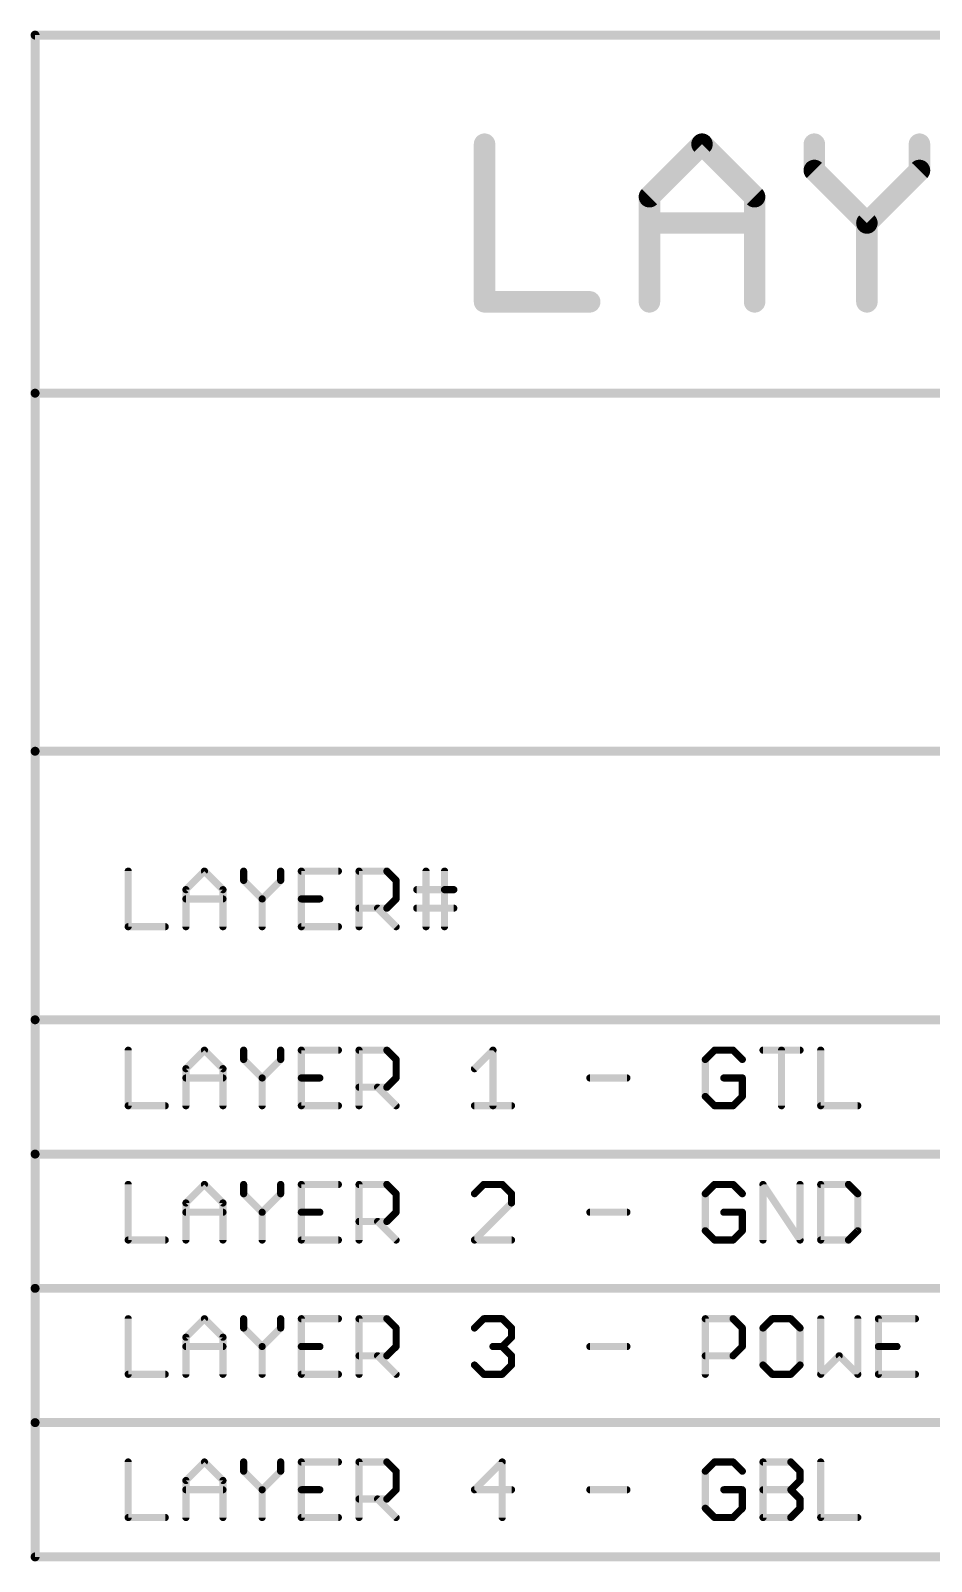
# Model space of a CAD drawing. Extents: x -51 to 158, y -52 to 51.
# Drawn here: x 63.44 to 76.21, y -50.23 to -28.51 of the extents above; entities that cross this region are included whole.
import ezdxf

# ---------------------------------------------------------------- set-up
doc = ezdxf.new("R2010")
doc.units = 0
doc.layers.add('25', color=253, linetype='CONTINUOUS')

msp = doc.modelspace()

# ---------------------------------------------------------------- linework, layer by layer
at = {"layer": '25'}
for points, const_width in [([(63.5, -28.575), (157.48, -28.575)], 0.127), ([(63.5, -33.655), (63.5, -28.575)], 0.127), ([(69.8754, -30.1225), (69.8754, -32.3596)], 0.3048), ([(72.2142, -30.8682), (72.9599, -30.1225)], 0.3048), ([(72.9599, -30.1225), (73.7056, -30.8682)], 0.3048), ([(74.553, -30.1225), (74.553, -30.4953)], 0.3048), ([(76.0444, -30.4953), (76.0444, -30.1225)], 0.3048), ([(74.553, -30.4953), (75.2987, -31.241)], 0.3048), ([(75.2987, -31.241), (76.0444, -30.4953)], 0.3048), ([(72.2142, -32.3596), (72.2142, -30.8682)], 0.3048), ([(73.7056, -30.8682), (73.7056, -32.3596)], 0.3048), ([(72.2142, -31.241), (73.7056, -31.241)], 0.3048), ([(75.2987, -31.241), (75.2987, -32.3596)], 0.3048), ([(69.8754, -32.3596), (71.3668, -32.3596)], 0.3048), ([(63.5, -38.735), (63.5, -33.655)], 0.127), ([(63.5, -33.655), (91.44, -33.655)], 0.127), ([(63.5, -42.545), (63.5, -38.735)], 0.127), ([(63.5, -38.735), (78.105, -38.735)], 0.127), ([(64.8208, -40.4361), (64.8208, -41.2242)], 0.1016), ([(65.6394, -40.6988), (65.9021, -40.4361)], 0.1016), ([(65.9021, -40.4361), (66.1648, -40.6988)], 0.1016), ([(66.458, -40.4361), (66.458, -40.5675)], 0.1016), ([(66.9833, -40.5675), (66.9833, -40.4361)], 0.1016), ([(67.8019, -40.4361), (67.2765, -40.4361)], 0.1016), ([(67.2765, -40.4361), (67.2765, -41.2242)], 0.1016), ([(68.0951, -41.2242), (68.0951, -40.4361)], 0.1016), ([(68.0951, -40.4361), (68.4891, -40.4361)], 0.1016), ([(68.4891, -40.4361), (68.6205, -40.5675)], 0.1016), ([(69.045, -41.2242), (69.045, -40.4361)], 0.1016), ([(69.3077, -40.4361), (69.3077, -41.2242)], 0.1016), ([(66.458, -40.5675), (66.7206, -40.8302)], 0.1016), ([(66.7206, -40.8302), (66.9833, -40.5675)], 0.1016), ([(68.6205, -40.5675), (68.6205, -40.8302)], 0.1016), ([(65.6394, -41.2242), (65.6394, -40.6988)], 0.1016), ([(65.6394, -40.8302), (66.1648, -40.8302)], 0.1016), ([(66.1648, -40.6988), (66.1648, -41.2242)], 0.1016), ([(66.7206, -40.8302), (66.7206, -41.2242)], 0.1016), ([(67.2765, -40.8302), (67.5392, -40.8302)], 0.1016), ([(68.6205, -40.8302), (68.4891, -40.9615)], 0.1016), ([(68.9137, -40.6988), (69.3077, -40.6988)], 0.1016), ([(69.3077, -40.6988), (69.4391, -40.6988)], 0.1016), ([(68.4891, -40.9615), (68.0951, -40.9615)], 0.1016), ([(68.3578, -40.9615), (68.6205, -41.2242)], 0.1016), ([(68.9137, -40.9615), (69.4391, -40.9615)], 0.1016), ([(64.8208, -41.2242), (65.3462, -41.2242)], 0.1016), ([(67.2765, -41.2242), (67.8019, -41.2242)], 0.1016), ([(63.5, -44.45), (63.5, -42.545)], 0.127), ([(63.5, -42.545), (157.48, -42.545)], 0.127), ([(64.8208, -42.9761), (64.8208, -43.7642)], 0.1016), ([(65.6394, -43.2388), (65.9021, -42.9761)], 0.1016), ([(65.9021, -42.9761), (66.1648, -43.2388)], 0.1016), ([(66.458, -42.9761), (66.458, -43.1075)], 0.1016), ([(66.9833, -43.1075), (66.9833, -42.9761)], 0.1016), ([(67.8019, -42.9761), (67.2765, -42.9761)], 0.1016), ([(67.2765, -42.9761), (67.2765, -43.7642)], 0.1016), ([(68.0951, -43.7642), (68.0951, -42.9761)], 0.1016), ([(68.0951, -42.9761), (68.4891, -42.9761)], 0.1016), ([(68.4891, -42.9761), (68.6205, -43.1075)], 0.1016), ([(69.7323, -43.2388), (69.995, -42.9761)], 0.1016), ([(69.995, -42.9761), (69.995, -43.7642)], 0.1016), ([(73.1379, -42.9761), (73.0066, -43.1075)], 0.1016), ([(73.4006, -42.9761), (73.1379, -42.9761)], 0.1016), ([(73.532, -43.1075), (73.4006, -42.9761)], 0.1016), ([(73.8252, -42.9761), (74.3505, -42.9761)], 0.1016), ([(74.0879, -43.7642), (74.0879, -42.9761)], 0.1016), ([(74.6437, -42.9761), (74.6437, -43.7642)], 0.1016), ([(65.6394, -43.7642), (65.6394, -43.2388)], 0.1016), ([(66.1648, -43.2388), (66.1648, -43.7642)], 0.1016), ([(66.458, -43.1075), (66.7206, -43.3702)], 0.1016), ([(66.7206, -43.3702), (66.9833, -43.1075)], 0.1016), ([(68.6205, -43.1075), (68.6205, -43.3702)], 0.1016), ([(73.0066, -43.1075), (73.0066, -43.6329)], 0.1016), ([(65.6394, -43.3702), (66.1648, -43.3702)], 0.1016), ([(66.7206, -43.3702), (66.7206, -43.7642)], 0.1016), ([(67.2765, -43.3702), (67.5392, -43.3702)], 0.1016), ([(68.6205, -43.3702), (68.4891, -43.5015)], 0.1016), ([(71.3694, -43.3702), (71.8948, -43.3702)], 0.1016), ([(73.532, -43.3702), (73.2693, -43.3702)], 0.1016), ([(73.532, -43.6329), (73.532, -43.3702)], 0.1016), ([(68.4891, -43.5015), (68.0951, -43.5015)], 0.1016), ([(68.3578, -43.5015), (68.6205, -43.7642)], 0.1016), ([(73.0066, -43.6329), (73.1379, -43.7642)], 0.1016), ([(73.4006, -43.7642), (73.532, -43.6329)], 0.1016), ([(64.8208, -43.7642), (65.3462, -43.7642)], 0.1016), ([(67.2765, -43.7642), (67.8019, -43.7642)], 0.1016), ([(69.7323, -43.7642), (70.2576, -43.7642)], 0.1016), ([(73.1379, -43.7642), (73.4006, -43.7642)], 0.1016), ([(74.6437, -43.7642), (75.1691, -43.7642)], 0.1016), ([(63.5, -46.355), (63.5, -44.45)], 0.127), ([(63.5, -44.45), (157.48, -44.45)], 0.127), ([(64.8208, -44.8811), (64.8208, -45.6692)], 0.1016), ([(65.6394, -45.1438), (65.9021, -44.8811)], 0.1016), ([(65.9021, -44.8811), (66.1648, -45.1438)], 0.1016), ([(66.458, -44.8811), (66.458, -45.0125)], 0.1016), ([(66.9833, -45.0125), (66.9833, -44.8811)], 0.1016), ([(67.8019, -44.8811), (67.2765, -44.8811)], 0.1016), ([(67.2765, -44.8811), (67.2765, -45.6692)], 0.1016), ([(68.0951, -45.6692), (68.0951, -44.8811)], 0.1016), ([(68.0951, -44.8811), (68.4891, -44.8811)], 0.1016), ([(68.4891, -44.8811), (68.6205, -45.0125)], 0.1016), ([(69.8636, -44.8811), (69.7323, -45.0125)], 0.1016), ([(70.1263, -44.8811), (69.8636, -44.8811)], 0.1016), ([(70.2576, -45.0125), (70.1263, -44.8811)], 0.1016), ([(73.1379, -44.8811), (73.0066, -45.0125)], 0.1016), ([(73.4006, -44.8811), (73.1379, -44.8811)], 0.1016), ([(73.532, -45.0125), (73.4006, -44.8811)], 0.1016), ([(73.8252, -45.6692), (73.8252, -44.8811)], 0.1016), ([(73.8252, -44.8811), (74.3505, -45.6692)], 0.1016), ([(74.3505, -45.6692), (74.3505, -44.8811)], 0.1016), ([(74.6437, -44.8811), (74.6437, -45.6692)], 0.1016), ([(75.0378, -44.8811), (74.6437, -44.8811)], 0.1016), ([(75.1691, -45.0125), (75.0378, -44.8811)], 0.1016), ([(65.6394, -45.6692), (65.6394, -45.1438)], 0.1016), ([(66.1648, -45.1438), (66.1648, -45.6692)], 0.1016), ([(66.458, -45.0125), (66.7206, -45.2752)], 0.1016), ([(66.7206, -45.2752), (66.9833, -45.0125)], 0.1016), ([(68.6205, -45.0125), (68.6205, -45.2752)], 0.1016), ([(69.7323, -45.6692), (70.2576, -45.1438)], 0.1016), ([(70.2576, -45.1438), (70.2576, -45.0125)], 0.1016), ([(73.0066, -45.0125), (73.0066, -45.5379)], 0.1016), ([(75.1691, -45.5379), (75.1691, -45.0125)], 0.1016), ([(65.6394, -45.2752), (66.1648, -45.2752)], 0.1016), ([(66.7206, -45.2752), (66.7206, -45.6692)], 0.1016), ([(67.2765, -45.2752), (67.5392, -45.2752)], 0.1016), ([(68.4891, -45.4065), (68.0951, -45.4065)], 0.1016), ([(68.3578, -45.4065), (68.6205, -45.6692)], 0.1016), ([(68.6205, -45.2752), (68.4891, -45.4065)], 0.1016), ([(71.3694, -45.2752), (71.8948, -45.2752)], 0.1016), ([(73.532, -45.2752), (73.2693, -45.2752)], 0.1016), ([(73.532, -45.5379), (73.532, -45.2752)], 0.1016), ([(73.0066, -45.5379), (73.1379, -45.6692)], 0.1016), ([(73.4006, -45.6692), (73.532, -45.5379)], 0.1016), ([(75.0378, -45.6692), (75.1691, -45.5379)], 0.1016), ([(64.8208, -45.6692), (65.3462, -45.6692)], 0.1016), ([(67.2765, -45.6692), (67.8019, -45.6692)], 0.1016), ([(70.2576, -45.6692), (69.7323, -45.6692)], 0.1016), ([(73.1379, -45.6692), (73.4006, -45.6692)], 0.1016), ([(74.6437, -45.6692), (75.0378, -45.6692)], 0.1016), ([(63.5, -48.26), (63.5, -46.355)], 0.127), ([(63.5, -46.355), (157.48, -46.355)], 0.127), ([(64.8208, -46.7861), (64.8208, -47.5742)], 0.1016), ([(65.6394, -47.0488), (65.9021, -46.7861)], 0.1016), ([(65.9021, -46.7861), (66.1648, -47.0488)], 0.1016), ([(66.458, -46.7861), (66.458, -46.9175)], 0.1016), ([(66.458, -46.9175), (66.7206, -47.1802)], 0.1016), ([(66.7206, -47.1802), (66.9833, -46.9175)], 0.1016), ([(66.9833, -46.9175), (66.9833, -46.7861)], 0.1016), ([(67.8019, -46.7861), (67.2765, -46.7861)], 0.1016), ([(67.2765, -46.7861), (67.2765, -47.5742)], 0.1016), ([(68.0951, -47.5742), (68.0951, -46.7861)], 0.1016), ([(68.0951, -46.7861), (68.4891, -46.7861)], 0.1016), ([(68.4891, -46.7861), (68.6205, -46.9175)], 0.1016), ([(68.6205, -46.9175), (68.6205, -47.1802)], 0.1016), ([(69.7323, -46.9175), (69.8636, -46.7861)], 0.1016), ([(69.8636, -46.7861), (70.1263, -46.7861)], 0.1016), ([(70.1263, -46.7861), (70.2576, -46.9175)], 0.1016), ([(70.2576, -46.9175), (70.2576, -47.0488)], 0.1016), ([(73.0066, -47.5742), (73.0066, -46.7861)], 0.1016), ([(73.0066, -46.7861), (73.4006, -46.7861)], 0.1016), ([(73.4006, -46.7861), (73.532, -46.9175)], 0.1016), ([(73.532, -46.9175), (73.532, -47.1802)], 0.1016), ([(73.9565, -46.7861), (73.8252, -46.9175)], 0.1016), ([(73.8252, -46.9175), (73.8252, -47.4429)], 0.1016), ([(74.2192, -46.7861), (73.9565, -46.7861)], 0.1016), ([(74.3505, -46.9175), (74.2192, -46.7861)], 0.1016), ([(74.3505, -47.4429), (74.3505, -46.9175)], 0.1016), ([(74.6437, -46.7861), (74.6437, -47.5742)], 0.1016), ([(75.1691, -47.5742), (75.1691, -46.7861)], 0.1016), ([(75.9877, -46.7861), (75.4623, -46.7861)], 0.1016), ([(75.4623, -46.7861), (75.4623, -47.5742)], 0.1016), ([(65.6394, -47.5742), (65.6394, -47.0488)], 0.1016), ([(66.1648, -47.0488), (66.1648, -47.5742)], 0.1016), ([(70.2576, -47.0488), (70.1263, -47.1802)], 0.1016), ([(65.6394, -47.1802), (66.1648, -47.1802)], 0.1016), ([(66.7206, -47.1802), (66.7206, -47.5742)], 0.1016), ([(67.2765, -47.1802), (67.5392, -47.1802)], 0.1016), ([(68.4891, -47.3115), (68.0951, -47.3115)], 0.1016), ([(68.3578, -47.3115), (68.6205, -47.5742)], 0.1016), ([(68.6205, -47.1802), (68.4891, -47.3115)], 0.1016), ([(70.1263, -47.1802), (69.995, -47.1802)], 0.1016), ([(70.1263, -47.1802), (70.2576, -47.3115)], 0.1016), ([(70.2576, -47.3115), (70.2576, -47.4429)], 0.1016), ([(71.3694, -47.1802), (71.8948, -47.1802)], 0.1016), ([(73.4006, -47.3115), (73.0066, -47.3115)], 0.1016), ([(73.532, -47.1802), (73.4006, -47.3115)], 0.1016), ([(74.6437, -47.5742), (74.9064, -47.3115)], 0.1016), ([(74.9064, -47.3115), (75.1691, -47.5742)], 0.1016), ([(75.4623, -47.1802), (75.725, -47.1802)], 0.1016), ([(64.8208, -47.5742), (65.3462, -47.5742)], 0.1016), ([(67.2765, -47.5742), (67.8019, -47.5742)], 0.1016), ([(69.8636, -47.5742), (69.7323, -47.4429)], 0.1016), ([(70.1263, -47.5742), (69.8636, -47.5742)], 0.1016), ([(70.2576, -47.4429), (70.1263, -47.5742)], 0.1016), ([(73.8252, -47.4429), (73.9565, -47.5742)], 0.1016), ([(73.9565, -47.5742), (74.2192, -47.5742)], 0.1016), ([(74.2192, -47.5742), (74.3505, -47.4429)], 0.1016), ([(75.4623, -47.5742), (75.9877, -47.5742)], 0.1016), ([(63.5, -50.165), (63.5, -48.26)], 0.127), ([(63.5, -48.26), (157.48, -48.26)], 0.127), ([(64.8208, -48.8181), (64.8208, -49.6062)], 0.1016), ([(65.6394, -49.0808), (65.9021, -48.8181)], 0.1016), ([(65.9021, -48.8181), (66.1648, -49.0808)], 0.1016), ([(66.458, -48.8181), (66.458, -48.9495)], 0.1016), ([(66.9833, -48.9495), (66.9833, -48.8181)], 0.1016), ([(67.8019, -48.8181), (67.2765, -48.8181)], 0.1016), ([(67.2765, -48.8181), (67.2765, -49.6062)], 0.1016), ([(68.0951, -49.6062), (68.0951, -48.8181)], 0.1016), ([(68.0951, -48.8181), (68.4891, -48.8181)], 0.1016), ([(68.4891, -48.8181), (68.6205, -48.9495)], 0.1016), ([(70.1263, -48.8181), (69.7323, -49.2122)], 0.1016), ([(70.1263, -49.6062), (70.1263, -48.8181)], 0.1016), ([(73.1379, -48.8181), (73.0066, -48.9495)], 0.1016), ([(73.4006, -48.8181), (73.1379, -48.8181)], 0.1016), ([(73.532, -48.9495), (73.4006, -48.8181)], 0.1016), ([(73.8252, -49.6062), (73.8252, -48.8181)], 0.1016), ([(73.8252, -48.8181), (74.2192, -48.8181)], 0.1016), ([(74.2192, -48.8181), (74.3505, -48.9495)], 0.1016), ([(74.6437, -48.8181), (74.6437, -49.6062)], 0.1016), ([(65.6394, -49.6062), (65.6394, -49.0808)], 0.1016), ([(66.1648, -49.0808), (66.1648, -49.6062)], 0.1016), ([(66.458, -48.9495), (66.7206, -49.2122)], 0.1016), ([(66.7206, -49.2122), (66.9833, -48.9495)], 0.1016), ([(68.6205, -48.9495), (68.6205, -49.2122)], 0.1016), ([(73.0066, -48.9495), (73.0066, -49.4749)], 0.1016), ([(74.3505, -49.0808), (74.2192, -49.2122)], 0.1016), ([(74.3505, -48.9495), (74.3505, -49.0808)], 0.1016), ([(65.6394, -49.2122), (66.1648, -49.2122)], 0.1016), ([(66.7206, -49.2122), (66.7206, -49.6062)], 0.1016), ([(67.2765, -49.2122), (67.5392, -49.2122)], 0.1016), ([(68.4891, -49.3435), (68.0951, -49.3435)], 0.1016), ([(68.3578, -49.3435), (68.6205, -49.6062)], 0.1016), ([(68.6205, -49.2122), (68.4891, -49.3435)], 0.1016), ([(69.7323, -49.2122), (70.2576, -49.2122)], 0.1016), ([(71.3694, -49.2122), (71.8948, -49.2122)], 0.1016), ([(73.532, -49.2122), (73.2693, -49.2122)], 0.1016), ([(73.532, -49.4749), (73.532, -49.2122)], 0.1016), ([(73.8252, -49.2122), (74.2192, -49.2122)], 0.1016), ([(74.2192, -49.2122), (74.3505, -49.3435)], 0.1016), ([(74.3505, -49.3435), (74.3505, -49.4749)], 0.1016), ([(73.0066, -49.4749), (73.1379, -49.6062)], 0.1016), ([(73.4006, -49.6062), (73.532, -49.4749)], 0.1016), ([(74.3505, -49.4749), (74.2192, -49.6062)], 0.1016), ([(64.8208, -49.6062), (65.3462, -49.6062)], 0.1016), ([(67.2765, -49.6062), (67.8019, -49.6062)], 0.1016), ([(73.1379, -49.6062), (73.4006, -49.6062)], 0.1016), ([(74.2192, -49.6062), (73.8252, -49.6062)], 0.1016), ([(74.6437, -49.6062), (75.1691, -49.6062)], 0.1016), ([(78.105, -50.165), (63.5, -50.165)], 0.127)]:
    msp.add_lwpolyline(points, dxfattribs=dict(at, const_width=const_width))
for points, const_width in [([(63.5, -28.5433, 1), (63.5, -28.6068)], 0.0635), ([(63.5318, -28.575, 1), (63.4682, -28.575)], 0.0635), ([(69.9516, -30.1225, 1), (69.7992, -30.1225)], 0.1524), ([(73.0138, -30.0686, 1), (72.906, -30.1764)], 0.1524), ([(73.0138, -30.1764, 1), (72.906, -30.0686)], 0.1524), ([(74.6292, -30.1225, 1), (74.4768, -30.1225)], 0.1524), ([(76.1206, -30.1225, 1), (75.9682, -30.1225)], 0.1524), ([(74.6069, -30.4415, 1), (74.4991, -30.5492)], 0.1524), ([(76.0983, -30.5492, 1), (75.9905, -30.4415)], 0.1524), ([(74.4768, -30.4953, 1), (74.6292, -30.4953)], 0.1524), ([(75.9682, -30.4953, 1), (76.1206, -30.4953)], 0.1524), ([(72.2904, -30.8682, 1), (72.138, -30.8682)], 0.1524), ([(72.1603, -30.8143, 1), (72.2681, -30.9221)], 0.1524), ([(73.7818, -30.8682, 1), (73.6294, -30.8682)], 0.1524), ([(73.6517, -30.9221, 1), (73.7595, -30.8143)], 0.1524), ([(72.2142, -31.1648, 1), (72.2142, -31.3172)], 0.1524), ([(73.7056, -31.3172, 1), (73.7056, -31.1648)], 0.1524), ([(75.3749, -31.241, 1), (75.2225, -31.241)], 0.1524), ([(75.2448, -31.1872, 1), (75.3526, -31.2949)], 0.1524), ([(75.2448, -31.2949, 1), (75.3526, -31.1872)], 0.1524), ([(69.8754, -32.2834, 1), (69.8754, -32.4358)], 0.1524), ([(69.7992, -32.3596, 1), (69.9516, -32.3596)], 0.1524), ([(71.3668, -32.4358, 1), (71.3668, -32.2834)], 0.1524), ([(72.138, -32.3596, 1), (72.2904, -32.3596)], 0.1524), ([(73.6294, -32.3596, 1), (73.7818, -32.3596)], 0.1524), ([(75.2225, -32.3596, 1), (75.3749, -32.3596)], 0.1524), ([(63.5, -33.6232, 1), (63.5, -33.6868)], 0.0635), ([(63.5318, -33.655, 1), (63.4682, -33.655)], 0.0635), ([(63.4682, -33.655, 1), (63.5318, -33.655)], 0.0635), ([(63.5, -38.7032, 1), (63.5, -38.7668)], 0.0635), ([(63.5318, -38.735, 1), (63.4682, -38.735)], 0.0635), ([(63.4682, -38.735, 1), (63.5318, -38.735)], 0.0635), ([(64.8462, -40.4361, 1), (64.7954, -40.4361)], 0.0508), ([(65.92, -40.4182, 1), (65.8841, -40.4541)], 0.0508), ([(65.92, -40.4541, 1), (65.8841, -40.4182)], 0.0508), ([(66.4834, -40.4361, 1), (66.4326, -40.4361)], 0.0508), ([(67.0087, -40.4361, 1), (66.9579, -40.4361)], 0.0508), ([(67.2765, -40.4107, 1), (67.2765, -40.4615)], 0.0508), ([(67.3019, -40.4361, 1), (67.2511, -40.4361)], 0.0508), ([(67.8019, -40.4615, 1), (67.8019, -40.4107)], 0.0508), ([(68.1205, -40.4361, 1), (68.0697, -40.4361)], 0.0508), ([(68.0951, -40.4107, 1), (68.0951, -40.4615)], 0.0508), ([(68.5071, -40.4182, 1), (68.4712, -40.4541)], 0.0508), ([(68.4891, -40.4615, 1), (68.4891, -40.4107)], 0.0508), ([(69.0704, -40.4361, 1), (69.0196, -40.4361)], 0.0508), ([(69.3331, -40.4361, 1), (69.2823, -40.4361)], 0.0508), ([(66.4759, -40.5495, 1), (66.44, -40.5854)], 0.0508), ([(66.4326, -40.5675, 1), (66.4834, -40.5675)], 0.0508), ([(66.9579, -40.5675, 1), (67.0087, -40.5675)], 0.0508), ([(67.0013, -40.5854, 1), (66.9654, -40.5495)], 0.0508), ([(68.6459, -40.5675, 1), (68.5951, -40.5675)], 0.0508), ([(68.6025, -40.5854, 1), (68.6385, -40.5495)], 0.0508), ([(65.6648, -40.6988, 1), (65.614, -40.6988)], 0.0508), ([(65.6214, -40.6809, 1), (65.6573, -40.7168)], 0.0508), ([(65.6394, -40.8048, 1), (65.6394, -40.8556)], 0.0508), ([(66.1902, -40.6988, 1), (66.1394, -40.6988)], 0.0508), ([(66.1468, -40.7168, 1), (66.1827, -40.6809)], 0.0508), ([(66.1648, -40.8556, 1), (66.1648, -40.8048)], 0.0508), ([(66.746, -40.8302, 1), (66.6952, -40.8302)], 0.0508), ([(66.7027, -40.8122, 1), (66.7386, -40.8481)], 0.0508), ([(66.7027, -40.8481, 1), (66.7386, -40.8122)], 0.0508), ([(67.2765, -40.8048, 1), (67.2765, -40.8556)], 0.0508), ([(67.5392, -40.8556, 1), (67.5392, -40.8048)], 0.0508), ([(68.5951, -40.8302, 1), (68.6459, -40.8302)], 0.0508), ([(68.6385, -40.8481, 1), (68.6025, -40.8122)], 0.0508), ([(68.9137, -40.6734, 1), (68.9137, -40.7242)], 0.0508), ([(69.3077, -40.6734, 1), (69.3077, -40.7242)], 0.0508), ([(69.3077, -40.7242, 1), (69.3077, -40.6734)], 0.0508), ([(69.4391, -40.7242, 1), (69.4391, -40.6734)], 0.0508), ([(68.0951, -40.9361, 1), (68.0951, -40.9869)], 0.0508), ([(68.3758, -40.9435, 1), (68.3398, -40.9795)], 0.0508), ([(68.4712, -40.9435, 1), (68.5071, -40.9795)], 0.0508), ([(68.4891, -40.9869, 1), (68.4891, -40.9361)], 0.0508), ([(68.9137, -40.9361, 1), (68.9137, -40.9869)], 0.0508), ([(69.4391, -40.9869, 1), (69.4391, -40.9361)], 0.0508), ([(64.8208, -41.1988, 1), (64.8208, -41.2496)], 0.0508), ([(64.7954, -41.2242, 1), (64.8462, -41.2242)], 0.0508), ([(65.3462, -41.2496, 1), (65.3462, -41.1988)], 0.0508), ([(65.614, -41.2242, 1), (65.6648, -41.2242)], 0.0508), ([(66.1394, -41.2242, 1), (66.1902, -41.2242)], 0.0508), ([(66.6952, -41.2242, 1), (66.746, -41.2242)], 0.0508), ([(67.2765, -41.1988, 1), (67.2765, -41.2496)], 0.0508), ([(67.2511, -41.2242, 1), (67.3019, -41.2242)], 0.0508), ([(67.8019, -41.2496, 1), (67.8019, -41.1988)], 0.0508), ([(68.0697, -41.2242, 1), (68.1205, -41.2242)], 0.0508), ([(68.6025, -41.2422, 1), (68.6385, -41.2062)], 0.0508), ([(69.0196, -41.2242, 1), (69.0704, -41.2242)], 0.0508), ([(69.2823, -41.2242, 1), (69.3331, -41.2242)], 0.0508), ([(63.5, -42.5132, 1), (63.5, -42.5768)], 0.0635), ([(63.5318, -42.545, 1), (63.4682, -42.545)], 0.0635), ([(63.4682, -42.545, 1), (63.5318, -42.545)], 0.0635), ([(64.8462, -42.9761, 1), (64.7954, -42.9761)], 0.0508), ([(65.92, -42.9582, 1), (65.8841, -42.9941)], 0.0508), ([(65.92, -42.9941, 1), (65.8841, -42.9582)], 0.0508), ([(66.4834, -42.9761, 1), (66.4326, -42.9761)], 0.0508), ([(67.0087, -42.9761, 1), (66.9579, -42.9761)], 0.0508), ([(67.2765, -42.9507, 1), (67.2765, -43.0015)], 0.0508), ([(67.3019, -42.9761, 1), (67.2511, -42.9761)], 0.0508), ([(67.8019, -43.0015, 1), (67.8019, -42.9507)], 0.0508), ([(68.1205, -42.9761, 1), (68.0697, -42.9761)], 0.0508), ([(68.0951, -42.9507, 1), (68.0951, -43.0015)], 0.0508), ([(68.5071, -42.9582, 1), (68.4712, -42.9941)], 0.0508), ([(68.4891, -43.0015, 1), (68.4891, -42.9507)], 0.0508), ([(70.0204, -42.9761, 1), (69.9696, -42.9761)], 0.0508), ([(70.0129, -42.9941, 1), (69.977, -42.9582)], 0.0508), ([(73.1379, -42.9507, 1), (73.1379, -43.0015)], 0.0508), ([(73.1559, -42.9941, 1), (73.12, -42.9582)], 0.0508), ([(73.4186, -42.9582, 1), (73.3827, -42.9941)], 0.0508), ([(73.4006, -43.0015, 1), (73.4006, -42.9507)], 0.0508), ([(73.8252, -42.9507, 1), (73.8252, -43.0015)], 0.0508), ([(74.1133, -42.9761, 1), (74.0624, -42.9761)], 0.0508), ([(74.3505, -43.0015, 1), (74.3505, -42.9507)], 0.0508), ([(74.6691, -42.9761, 1), (74.6183, -42.9761)], 0.0508), ([(65.6648, -43.2388, 1), (65.614, -43.2388)], 0.0508), ([(65.6214, -43.2209, 1), (65.6573, -43.2568)], 0.0508), ([(66.1902, -43.2388, 1), (66.1394, -43.2388)], 0.0508), ([(66.1468, -43.2568, 1), (66.1827, -43.2209)], 0.0508), ([(66.4759, -43.0895, 1), (66.44, -43.1254)], 0.0508), ([(66.4326, -43.1075, 1), (66.4834, -43.1075)], 0.0508), ([(66.9579, -43.1075, 1), (67.0087, -43.1075)], 0.0508), ([(67.0013, -43.1254, 1), (66.9654, -43.0895)], 0.0508), ([(68.6459, -43.1075, 1), (68.5951, -43.1075)], 0.0508), ([(68.6025, -43.1254, 1), (68.6385, -43.0895)], 0.0508), ([(69.7143, -43.2209, 1), (69.7502, -43.2568)], 0.0508), ([(73.032, -43.1075, 1), (72.9812, -43.1075)], 0.0508), ([(72.9886, -43.0895, 1), (73.0245, -43.1254)], 0.0508), ([(73.514, -43.1254, 1), (73.5499, -43.0895)], 0.0508), ([(65.6394, -43.3448, 1), (65.6394, -43.3956)], 0.0508), ([(66.1648, -43.3956, 1), (66.1648, -43.3448)], 0.0508), ([(66.746, -43.3702, 1), (66.6952, -43.3702)], 0.0508), ([(66.7027, -43.3522, 1), (66.7386, -43.3881)], 0.0508), ([(66.7027, -43.3881, 1), (66.7386, -43.3522)], 0.0508), ([(67.2765, -43.3448, 1), (67.2765, -43.3956)], 0.0508), ([(67.5392, -43.3956, 1), (67.5392, -43.3448)], 0.0508), ([(68.5951, -43.3702, 1), (68.6459, -43.3702)], 0.0508), ([(68.6385, -43.3881, 1), (68.6025, -43.3522)], 0.0508), ([(71.3694, -43.3448, 1), (71.3694, -43.3956)], 0.0508), ([(71.8948, -43.3956, 1), (71.8948, -43.3448)], 0.0508), ([(73.2693, -43.3448, 1), (73.2693, -43.3956)], 0.0508), ([(73.5574, -43.3702, 1), (73.5066, -43.3702)], 0.0508), ([(73.532, -43.3956, 1), (73.532, -43.3448)], 0.0508), ([(68.0951, -43.4761, 1), (68.0951, -43.5269)], 0.0508), ([(68.3758, -43.4835, 1), (68.3398, -43.5195)], 0.0508), ([(68.4712, -43.4835, 1), (68.5071, -43.5195)], 0.0508), ([(68.4891, -43.5269, 1), (68.4891, -43.4761)], 0.0508), ([(73.0245, -43.6149, 1), (72.9886, -43.6508)], 0.0508), ([(72.9812, -43.6329, 1), (73.032, -43.6329)], 0.0508), ([(73.5066, -43.6329, 1), (73.5574, -43.6329)], 0.0508), ([(73.5499, -43.6508, 1), (73.514, -43.6149)], 0.0508), ([(64.8208, -43.7388, 1), (64.8208, -43.7896)], 0.0508), ([(64.7954, -43.7642, 1), (64.8462, -43.7642)], 0.0508), ([(65.3462, -43.7896, 1), (65.3462, -43.7388)], 0.0508), ([(65.614, -43.7642, 1), (65.6648, -43.7642)], 0.0508), ([(66.1394, -43.7642, 1), (66.1902, -43.7642)], 0.0508), ([(66.6952, -43.7642, 1), (66.746, -43.7642)], 0.0508), ([(67.2765, -43.7388, 1), (67.2765, -43.7896)], 0.0508), ([(67.2511, -43.7642, 1), (67.3019, -43.7642)], 0.0508), ([(67.8019, -43.7896, 1), (67.8019, -43.7388)], 0.0508), ([(68.0697, -43.7642, 1), (68.1205, -43.7642)], 0.0508), ([(68.6025, -43.7822, 1), (68.6385, -43.7462)], 0.0508), ([(69.7323, -43.7388, 1), (69.7323, -43.7896)], 0.0508), ([(69.9696, -43.7642, 1), (70.0204, -43.7642)], 0.0508), ([(70.2576, -43.7896, 1), (70.2576, -43.7388)], 0.0508), ([(73.1379, -43.7388, 1), (73.1379, -43.7896)], 0.0508), ([(73.12, -43.7822, 1), (73.1559, -43.7462)], 0.0508), ([(73.3827, -43.7462, 1), (73.4186, -43.7822)], 0.0508), ([(73.4006, -43.7896, 1), (73.4006, -43.7388)], 0.0508), ([(74.0624, -43.7642, 1), (74.1133, -43.7642)], 0.0508), ([(74.6437, -43.7388, 1), (74.6437, -43.7896)], 0.0508), ([(74.6183, -43.7642, 1), (74.6691, -43.7642)], 0.0508), ([(75.1691, -43.7896, 1), (75.1691, -43.7388)], 0.0508), ([(63.5318, -44.45, 1), (63.4682, -44.45)], 0.0635), ([(63.5, -44.4183, 1), (63.5, -44.4818)], 0.0635), ([(63.4682, -44.45, 1), (63.5318, -44.45)], 0.0635), ([(64.8462, -44.8811, 1), (64.7954, -44.8811)], 0.0508), ([(65.92, -44.8632, 1), (65.8841, -44.8991)], 0.0508), ([(65.92, -44.8991, 1), (65.8841, -44.8632)], 0.0508), ([(66.4834, -44.8811, 1), (66.4326, -44.8811)], 0.0508), ([(67.0087, -44.8811, 1), (66.9579, -44.8811)], 0.0508), ([(67.2765, -44.8557, 1), (67.2765, -44.9065)], 0.0508), ([(67.3019, -44.8811, 1), (67.2511, -44.8811)], 0.0508), ([(67.8019, -44.9065, 1), (67.8019, -44.8557)], 0.0508), ([(68.1205, -44.8811, 1), (68.0697, -44.8811)], 0.0508), ([(68.0951, -44.8557, 1), (68.0951, -44.9065)], 0.0508), ([(68.5071, -44.8632, 1), (68.4712, -44.8991)], 0.0508), ([(68.4891, -44.9065, 1), (68.4891, -44.8557)], 0.0508), ([(69.8636, -44.8557, 1), (69.8636, -44.9065)], 0.0508), ([(69.8816, -44.8991, 1), (69.8457, -44.8632)], 0.0508), ([(70.1443, -44.8632, 1), (70.1083, -44.8991)], 0.0508), ([(70.1263, -44.9065, 1), (70.1263, -44.8557)], 0.0508), ([(73.1379, -44.8557, 1), (73.1379, -44.9065)], 0.0508), ([(73.1559, -44.8991, 1), (73.12, -44.8632)], 0.0508), ([(73.4186, -44.8632, 1), (73.3827, -44.8991)], 0.0508), ([(73.4006, -44.9065, 1), (73.4006, -44.8557)], 0.0508), ([(73.8463, -44.867, 1), (73.804, -44.8952)], 0.0508), ([(73.8506, -44.8811, 1), (73.7998, -44.8811)], 0.0508), ([(74.3759, -44.8811, 1), (74.3251, -44.8811)], 0.0508), ([(74.6691, -44.8811, 1), (74.6183, -44.8811)], 0.0508), ([(74.6437, -44.8557, 1), (74.6437, -44.9065)], 0.0508), ([(75.0557, -44.8632, 1), (75.0198, -44.8991)], 0.0508), ([(75.0378, -44.9065, 1), (75.0378, -44.8557)], 0.0508), ([(65.6648, -45.1438, 1), (65.614, -45.1438)], 0.0508), ([(65.6214, -45.1259, 1), (65.6573, -45.1618)], 0.0508), ([(66.1902, -45.1438, 1), (66.1394, -45.1438)], 0.0508), ([(66.1468, -45.1618, 1), (66.1827, -45.1259)], 0.0508), ([(66.4759, -44.9945, 1), (66.44, -45.0304)], 0.0508), ([(66.4326, -45.0125, 1), (66.4834, -45.0125)], 0.0508), ([(66.9579, -45.0125, 1), (67.0087, -45.0125)], 0.0508), ([(67.0013, -45.0304, 1), (66.9654, -44.9945)], 0.0508), ([(68.6459, -45.0125, 1), (68.5951, -45.0125)], 0.0508), ([(68.6025, -45.0304, 1), (68.6385, -44.9945)], 0.0508), ([(69.7143, -44.9945, 1), (69.7502, -45.0304)], 0.0508), ([(70.2831, -45.0125, 1), (70.2322, -45.0125)], 0.0508), ([(70.2322, -45.1438, 1), (70.2831, -45.1438)], 0.0508), ([(70.2397, -45.0304, 1), (70.2756, -44.9945)], 0.0508), ([(70.2756, -45.1618, 1), (70.2397, -45.1259)], 0.0508), ([(73.032, -45.0125, 1), (72.9812, -45.0125)], 0.0508), ([(72.9886, -44.9945, 1), (73.0245, -45.0304)], 0.0508), ([(73.514, -45.0304, 1), (73.5499, -44.9945)], 0.0508), ([(75.1945, -45.0125, 1), (75.1437, -45.0125)], 0.0508), ([(75.1512, -45.0304, 1), (75.1871, -44.9945)], 0.0508), ([(65.6394, -45.2498, 1), (65.6394, -45.3006)], 0.0508), ([(66.1648, -45.3006, 1), (66.1648, -45.2498)], 0.0508), ([(66.746, -45.2752, 1), (66.6952, -45.2752)], 0.0508), ([(66.7027, -45.2572, 1), (66.7386, -45.2931)], 0.0508), ([(66.7027, -45.2931, 1), (66.7386, -45.2572)], 0.0508), ([(67.2765, -45.2498, 1), (67.2765, -45.3006)], 0.0508), ([(67.5392, -45.3006, 1), (67.5392, -45.2498)], 0.0508), ([(68.0951, -45.3811, 1), (68.0951, -45.4319)], 0.0508), ([(68.3758, -45.3885, 1), (68.3398, -45.4245)], 0.0508), ([(68.4712, -45.3885, 1), (68.5071, -45.4245)], 0.0508), ([(68.4891, -45.4319, 1), (68.4891, -45.3811)], 0.0508), ([(68.5951, -45.2752, 1), (68.6459, -45.2752)], 0.0508), ([(68.6385, -45.2931, 1), (68.6025, -45.2572)], 0.0508), ([(71.3694, -45.2498, 1), (71.3694, -45.3006)], 0.0508), ([(71.8948, -45.3006, 1), (71.8948, -45.2498)], 0.0508), ([(73.2693, -45.2498, 1), (73.2693, -45.3006)], 0.0508), ([(73.5574, -45.2752, 1), (73.5066, -45.2752)], 0.0508), ([(73.532, -45.3006, 1), (73.532, -45.2498)], 0.0508), ([(73.0245, -45.5199, 1), (72.9886, -45.5558)], 0.0508), ([(72.9812, -45.5379, 1), (73.032, -45.5379)], 0.0508), ([(73.5066, -45.5379, 1), (73.5574, -45.5379)], 0.0508), ([(73.5499, -45.5558, 1), (73.514, -45.5199)], 0.0508), ([(75.1437, -45.5379, 1), (75.1945, -45.5379)], 0.0508), ([(75.1871, -45.5558, 1), (75.1512, -45.5199)], 0.0508), ([(64.8208, -45.6438, 1), (64.8208, -45.6946)], 0.0508), ([(64.7954, -45.6692, 1), (64.8462, -45.6692)], 0.0508), ([(65.3462, -45.6946, 1), (65.3462, -45.6438)], 0.0508), ([(65.614, -45.6692, 1), (65.6648, -45.6692)], 0.0508), ([(66.1394, -45.6692, 1), (66.1902, -45.6692)], 0.0508), ([(66.6952, -45.6692, 1), (66.746, -45.6692)], 0.0508), ([(67.2765, -45.6438, 1), (67.2765, -45.6946)], 0.0508), ([(67.2511, -45.6692, 1), (67.3019, -45.6692)], 0.0508), ([(67.8019, -45.6946, 1), (67.8019, -45.6438)], 0.0508), ([(68.0697, -45.6692, 1), (68.1205, -45.6692)], 0.0508), ([(68.6025, -45.6872, 1), (68.6385, -45.6512)], 0.0508), ([(69.7143, -45.6512, 1), (69.7502, -45.6872)], 0.0508), ([(69.7323, -45.6438, 1), (69.7323, -45.6946)], 0.0508), ([(70.2576, -45.6946, 1), (70.2576, -45.6438)], 0.0508), ([(73.1379, -45.6438, 1), (73.1379, -45.6946)], 0.0508), ([(73.12, -45.6872, 1), (73.1559, -45.6512)], 0.0508), ([(73.3827, -45.6512, 1), (73.4186, -45.6872)], 0.0508), ([(73.4006, -45.6946, 1), (73.4006, -45.6438)], 0.0508), ([(73.7998, -45.6692, 1), (73.8506, -45.6692)], 0.0508), ([(74.3251, -45.6692, 1), (74.3759, -45.6692)], 0.0508), ([(74.3294, -45.6833, 1), (74.3717, -45.6551)], 0.0508), ([(74.6437, -45.6438, 1), (74.6437, -45.6946)], 0.0508), ([(74.6183, -45.6692, 1), (74.6691, -45.6692)], 0.0508), ([(75.0198, -45.6512, 1), (75.0557, -45.6872)], 0.0508), ([(75.0378, -45.6946, 1), (75.0378, -45.6438)], 0.0508), ([(63.5318, -46.355, 1), (63.4682, -46.355)], 0.0635), ([(63.5, -46.3233, 1), (63.5, -46.3868)], 0.0635), ([(63.4682, -46.355, 1), (63.5318, -46.355)], 0.0635), ([(64.8462, -46.7861, 1), (64.7954, -46.7861)], 0.0508), ([(65.92, -46.7682, 1), (65.8841, -46.8041)], 0.0508), ([(65.92, -46.8041, 1), (65.8841, -46.7682)], 0.0508), ([(66.4834, -46.7861, 1), (66.4326, -46.7861)], 0.0508), ([(66.4759, -46.8995, 1), (66.44, -46.9354)], 0.0508), ([(66.4326, -46.9175, 1), (66.4834, -46.9175)], 0.0508), ([(67.0087, -46.7861, 1), (66.9579, -46.7861)], 0.0508), ([(66.9579, -46.9175, 1), (67.0087, -46.9175)], 0.0508), ([(67.0013, -46.9354, 1), (66.9654, -46.8995)], 0.0508), ([(67.2765, -46.7607, 1), (67.2765, -46.8115)], 0.0508), ([(67.3019, -46.7861, 1), (67.2511, -46.7861)], 0.0508), ([(67.8019, -46.8115, 1), (67.8019, -46.7607)], 0.0508), ([(68.1205, -46.7861, 1), (68.0697, -46.7861)], 0.0508), ([(68.0951, -46.7607, 1), (68.0951, -46.8115)], 0.0508), ([(68.5071, -46.7682, 1), (68.4712, -46.8041)], 0.0508), ([(68.4891, -46.8115, 1), (68.4891, -46.7607)], 0.0508), ([(68.6459, -46.9175, 1), (68.5951, -46.9175)], 0.0508), ([(68.6025, -46.9354, 1), (68.6385, -46.8995)], 0.0508), ([(69.7143, -46.8995, 1), (69.7502, -46.9354)], 0.0508), ([(69.8636, -46.7607, 1), (69.8636, -46.8115)], 0.0508), ([(69.8816, -46.8041, 1), (69.8457, -46.7682)], 0.0508), ([(70.1443, -46.7682, 1), (70.1083, -46.8041)], 0.0508), ([(70.1263, -46.8115, 1), (70.1263, -46.7607)], 0.0508), ([(70.2831, -46.9175, 1), (70.2322, -46.9175)], 0.0508), ([(70.2397, -46.9354, 1), (70.2756, -46.8995)], 0.0508), ([(73.032, -46.7861, 1), (72.9812, -46.7861)], 0.0508), ([(73.0066, -46.7607, 1), (73.0066, -46.8115)], 0.0508), ([(73.4186, -46.7682, 1), (73.3827, -46.8041)], 0.0508), ([(73.4006, -46.8115, 1), (73.4006, -46.7607)], 0.0508), ([(73.5574, -46.9175, 1), (73.5066, -46.9175)], 0.0508), ([(73.514, -46.9354, 1), (73.5499, -46.8995)], 0.0508), ([(73.8506, -46.9175, 1), (73.7998, -46.9175)], 0.0508), ([(73.8072, -46.8995, 1), (73.8431, -46.9354)], 0.0508), ([(73.9565, -46.7607, 1), (73.9565, -46.8115)], 0.0508), ([(73.9745, -46.8041, 1), (73.9385, -46.7682)], 0.0508), ([(74.2372, -46.7682, 1), (74.2012, -46.8041)], 0.0508), ([(74.2192, -46.8115, 1), (74.2192, -46.7607)], 0.0508), ([(74.3759, -46.9175, 1), (74.3251, -46.9175)], 0.0508), ([(74.3326, -46.9354, 1), (74.3685, -46.8995)], 0.0508), ([(74.6691, -46.7861, 1), (74.6183, -46.7861)], 0.0508), ([(75.1945, -46.7861, 1), (75.1437, -46.7861)], 0.0508), ([(75.4623, -46.7607, 1), (75.4623, -46.8115)], 0.0508), ([(75.4877, -46.7861, 1), (75.4369, -46.7861)], 0.0508), ([(75.9877, -46.8115, 1), (75.9877, -46.7607)], 0.0508), ([(65.6648, -47.0488, 1), (65.614, -47.0488)], 0.0508), ([(65.6214, -47.0309, 1), (65.6573, -47.0668)], 0.0508), ([(66.1902, -47.0488, 1), (66.1394, -47.0488)], 0.0508), ([(66.1468, -47.0668, 1), (66.1827, -47.0309)], 0.0508), ([(70.2322, -47.0488, 1), (70.2831, -47.0488)], 0.0508), ([(70.2756, -47.0668, 1), (70.2397, -47.0309)], 0.0508), ([(65.6394, -47.1548, 1), (65.6394, -47.2056)], 0.0508), ([(66.1648, -47.2056, 1), (66.1648, -47.1548)], 0.0508), ([(66.746, -47.1802, 1), (66.6952, -47.1802)], 0.0508), ([(66.7027, -47.1622, 1), (66.7386, -47.1981)], 0.0508), ([(66.7027, -47.1981, 1), (66.7386, -47.1622)], 0.0508), ([(67.2765, -47.1548, 1), (67.2765, -47.2056)], 0.0508), ([(67.5392, -47.2056, 1), (67.5392, -47.1548)], 0.0508), ([(68.0951, -47.2861, 1), (68.0951, -47.3369)], 0.0508), ([(68.3758, -47.2935, 1), (68.3398, -47.3295)], 0.0508), ([(68.4712, -47.2935, 1), (68.5071, -47.3295)], 0.0508), ([(68.4891, -47.3369, 1), (68.4891, -47.2861)], 0.0508), ([(68.5951, -47.1802, 1), (68.6459, -47.1802)], 0.0508), ([(68.6385, -47.1981, 1), (68.6025, -47.1622)], 0.0508), ([(69.995, -47.1548, 1), (69.995, -47.2056)], 0.0508), ([(70.1443, -47.1622, 1), (70.1083, -47.1981)], 0.0508), ([(70.1083, -47.1622, 1), (70.1443, -47.1981)], 0.0508), ([(70.1263, -47.2056, 1), (70.1263, -47.1548)], 0.0508), ([(70.2831, -47.3115, 1), (70.2322, -47.3115)], 0.0508), ([(70.2397, -47.3295, 1), (70.2756, -47.2935)], 0.0508), ([(71.3694, -47.1548, 1), (71.3694, -47.2056)], 0.0508), ([(71.8948, -47.2056, 1), (71.8948, -47.1548)], 0.0508), ([(73.0066, -47.2861, 1), (73.0066, -47.3369)], 0.0508), ([(73.3827, -47.2935, 1), (73.4186, -47.3295)], 0.0508), ([(73.4006, -47.3369, 1), (73.4006, -47.2861)], 0.0508), ([(73.5066, -47.1802, 1), (73.5574, -47.1802)], 0.0508), ([(73.5499, -47.1981, 1), (73.514, -47.1622)], 0.0508), ([(74.9244, -47.2935, 1), (74.8885, -47.3295)], 0.0508), ([(74.9244, -47.3295, 1), (74.8885, -47.2935)], 0.0508), ([(75.4623, -47.1548, 1), (75.4623, -47.2056)], 0.0508), ([(75.725, -47.2056, 1), (75.725, -47.1548)], 0.0508), ([(64.8208, -47.5488, 1), (64.8208, -47.5996)], 0.0508), ([(64.7954, -47.5742, 1), (64.8462, -47.5742)], 0.0508), ([(65.3462, -47.5996, 1), (65.3462, -47.5488)], 0.0508), ([(65.614, -47.5742, 1), (65.6648, -47.5742)], 0.0508), ([(66.1394, -47.5742, 1), (66.1902, -47.5742)], 0.0508), ([(66.6952, -47.5742, 1), (66.746, -47.5742)], 0.0508), ([(67.2765, -47.5488, 1), (67.2765, -47.5996)], 0.0508), ([(67.2511, -47.5742, 1), (67.3019, -47.5742)], 0.0508), ([(67.8019, -47.5996, 1), (67.8019, -47.5488)], 0.0508), ([(68.0697, -47.5742, 1), (68.1205, -47.5742)], 0.0508), ([(68.6025, -47.5922, 1), (68.6385, -47.5562)], 0.0508), ([(69.7502, -47.4249, 1), (69.7143, -47.4608)], 0.0508), ([(69.8636, -47.5488, 1), (69.8636, -47.5996)], 0.0508), ([(69.8457, -47.5922, 1), (69.8816, -47.5562)], 0.0508), ([(70.1083, -47.5562, 1), (70.1443, -47.5922)], 0.0508), ([(70.1263, -47.5996, 1), (70.1263, -47.5488)], 0.0508), ([(70.2322, -47.4429, 1), (70.2831, -47.4429)], 0.0508), ([(70.2756, -47.4608, 1), (70.2397, -47.4249)], 0.0508), ([(72.9812, -47.5742, 1), (73.032, -47.5742)], 0.0508), ([(73.8431, -47.4249, 1), (73.8072, -47.4608)], 0.0508), ([(73.7998, -47.4429, 1), (73.8506, -47.4429)], 0.0508), ([(73.9565, -47.5488, 1), (73.9565, -47.5996)], 0.0508), ([(73.9385, -47.5922, 1), (73.9745, -47.5562)], 0.0508), ([(74.2012, -47.5562, 1), (74.2372, -47.5922)], 0.0508), ([(74.2192, -47.5996, 1), (74.2192, -47.5488)], 0.0508), ([(74.3251, -47.4429, 1), (74.3759, -47.4429)], 0.0508), ([(74.3685, -47.4608, 1), (74.3326, -47.4249)], 0.0508), ([(74.6258, -47.5562, 1), (74.6617, -47.5922)], 0.0508), ([(74.6183, -47.5742, 1), (74.6691, -47.5742)], 0.0508), ([(75.1437, -47.5742, 1), (75.1945, -47.5742)], 0.0508), ([(75.1512, -47.5922, 1), (75.1871, -47.5562)], 0.0508), ([(75.4623, -47.5488, 1), (75.4623, -47.5996)], 0.0508), ([(75.4369, -47.5742, 1), (75.4877, -47.5742)], 0.0508), ([(75.9877, -47.5996, 1), (75.9877, -47.5488)], 0.0508), ([(63.5318, -48.26, 1), (63.4682, -48.26)], 0.0635), ([(63.5, -48.2283, 1), (63.5, -48.2918)], 0.0635), ([(63.4682, -48.26, 1), (63.5318, -48.26)], 0.0635), ([(64.8462, -48.8181, 1), (64.7954, -48.8181)], 0.0508), ([(65.92, -48.8002, 1), (65.8841, -48.8361)], 0.0508), ([(65.92, -48.8361, 1), (65.8841, -48.8002)], 0.0508), ([(66.4834, -48.8181, 1), (66.4326, -48.8181)], 0.0508), ([(67.0087, -48.8181, 1), (66.9579, -48.8181)], 0.0508), ([(67.2765, -48.7927, 1), (67.2765, -48.8435)], 0.0508), ([(67.3019, -48.8181, 1), (67.2511, -48.8181)], 0.0508), ([(67.8019, -48.8435, 1), (67.8019, -48.7927)], 0.0508), ([(68.1205, -48.8181, 1), (68.0697, -48.8181)], 0.0508), ([(68.0951, -48.7927, 1), (68.0951, -48.8435)], 0.0508), ([(68.5071, -48.8002, 1), (68.4712, -48.8361)], 0.0508), ([(68.4891, -48.8435, 1), (68.4891, -48.7927)], 0.0508), ([(70.1517, -48.8181, 1), (70.1009, -48.8181)], 0.0508), ([(70.1443, -48.8361, 1), (70.1083, -48.8002)], 0.0508), ([(73.1379, -48.7927, 1), (73.1379, -48.8435)], 0.0508), ([(73.1559, -48.8361, 1), (73.12, -48.8002)], 0.0508), ([(73.4186, -48.8002, 1), (73.3827, -48.8361)], 0.0508), ([(73.4006, -48.8435, 1), (73.4006, -48.7927)], 0.0508), ([(73.8506, -48.8181, 1), (73.7998, -48.8181)], 0.0508), ([(73.8252, -48.7927, 1), (73.8252, -48.8435)], 0.0508), ([(74.2372, -48.8002, 1), (74.2012, -48.8361)], 0.0508), ([(74.2192, -48.8435, 1), (74.2192, -48.7927)], 0.0508), ([(74.6691, -48.8181, 1), (74.6183, -48.8181)], 0.0508), ([(65.6648, -49.0808, 1), (65.614, -49.0808)], 0.0508), ([(65.6214, -49.0629, 1), (65.6573, -49.0988)], 0.0508), ([(66.1902, -49.0808, 1), (66.1394, -49.0808)], 0.0508), ([(66.1468, -49.0988, 1), (66.1827, -49.0629)], 0.0508), ([(66.4759, -48.9315, 1), (66.44, -48.9674)], 0.0508), ([(66.4326, -48.9495, 1), (66.4834, -48.9495)], 0.0508), ([(66.9579, -48.9495, 1), (67.0087, -48.9495)], 0.0508), ([(67.0013, -48.9674, 1), (66.9654, -48.9315)], 0.0508), ([(68.6459, -48.9495, 1), (68.5951, -48.9495)], 0.0508), ([(68.6025, -48.9674, 1), (68.6385, -48.9315)], 0.0508), ([(73.032, -48.9495, 1), (72.9812, -48.9495)], 0.0508), ([(72.9886, -48.9315, 1), (73.0245, -48.9674)], 0.0508), ([(73.514, -48.9674, 1), (73.5499, -48.9315)], 0.0508), ([(74.3759, -48.9495, 1), (74.3251, -48.9495)], 0.0508), ([(74.3251, -49.0808, 1), (74.3759, -49.0808)], 0.0508), ([(74.3326, -48.9674, 1), (74.3685, -48.9315)], 0.0508), ([(74.3685, -49.0988, 1), (74.3326, -49.0629)], 0.0508), ([(65.6394, -49.1868, 1), (65.6394, -49.2376)], 0.0508), ([(66.1648, -49.2376, 1), (66.1648, -49.1868)], 0.0508), ([(66.746, -49.2122, 1), (66.6952, -49.2122)], 0.0508), ([(66.7027, -49.1942, 1), (66.7386, -49.2301)], 0.0508), ([(66.7027, -49.2301, 1), (66.7386, -49.1942)], 0.0508), ([(67.2765, -49.1868, 1), (67.2765, -49.2376)], 0.0508), ([(67.5392, -49.2376, 1), (67.5392, -49.1868)], 0.0508), ([(68.0951, -49.3181, 1), (68.0951, -49.3689)], 0.0508), ([(68.3758, -49.3255, 1), (68.3398, -49.3615)], 0.0508), ([(68.4891, -49.3689, 1), (68.4891, -49.3181)], 0.0508), ([(68.5951, -49.2122, 1), (68.6459, -49.2122)], 0.0508), ([(68.6385, -49.2301, 1), (68.6025, -49.1942)], 0.0508), ([(69.7323, -49.1868, 1), (69.7323, -49.2376)], 0.0508), ([(69.7143, -49.1942, 1), (69.7502, -49.2301)], 0.0508), ([(70.2576, -49.2376, 1), (70.2576, -49.1868)], 0.0508), ([(71.3694, -49.1868, 1), (71.3694, -49.2376)], 0.0508), ([(71.8948, -49.2376, 1), (71.8948, -49.1868)], 0.0508), ([(73.2693, -49.1868, 1), (73.2693, -49.2376)], 0.0508), ([(73.5574, -49.2122, 1), (73.5066, -49.2122)], 0.0508), ([(73.532, -49.2376, 1), (73.532, -49.1868)], 0.0508), ([(73.8252, -49.1868, 1), (73.8252, -49.2376)], 0.0508), ([(74.2372, -49.1942, 1), (74.2012, -49.2301)], 0.0508), ([(74.2012, -49.1942, 1), (74.2372, -49.2301)], 0.0508), ([(74.2192, -49.2376, 1), (74.2192, -49.1868)], 0.0508), ([(74.3759, -49.3435, 1), (74.3251, -49.3435)], 0.0508), ([(68.4712, -49.3255, 1), (68.5071, -49.3615)], 0.0508), ([(73.0245, -49.4569, 1), (72.9886, -49.4928)], 0.0508), ([(72.9812, -49.4749, 1), (73.032, -49.4749)], 0.0508), ([(73.5066, -49.4749, 1), (73.5574, -49.4749)], 0.0508), ([(73.5499, -49.4928, 1), (73.514, -49.4569)], 0.0508), ([(74.3251, -49.4749, 1), (74.3759, -49.4749)], 0.0508), ([(74.3326, -49.3615, 1), (74.3685, -49.3255)], 0.0508), ([(74.3685, -49.4928, 1), (74.3326, -49.4569)], 0.0508), ([(64.8208, -49.5808, 1), (64.8208, -49.6316)], 0.0508), ([(64.7954, -49.6062, 1), (64.8462, -49.6062)], 0.0508), ([(65.3462, -49.6316, 1), (65.3462, -49.5808)], 0.0508), ([(65.614, -49.6062, 1), (65.6648, -49.6062)], 0.0508), ([(66.1394, -49.6062, 1), (66.1902, -49.6062)], 0.0508), ([(66.6952, -49.6062, 1), (66.746, -49.6062)], 0.0508), ([(67.2765, -49.5808, 1), (67.2765, -49.6316)], 0.0508), ([(67.2511, -49.6062, 1), (67.3019, -49.6062)], 0.0508), ([(67.8019, -49.6316, 1), (67.8019, -49.5808)], 0.0508), ([(68.0697, -49.6062, 1), (68.1205, -49.6062)], 0.0508), ([(68.6025, -49.6242, 1), (68.6385, -49.5882)], 0.0508), ([(70.1009, -49.6062, 1), (70.1517, -49.6062)], 0.0508), ([(73.1379, -49.5808, 1), (73.1379, -49.6316)], 0.0508), ([(73.12, -49.6242, 1), (73.1559, -49.5882)], 0.0508), ([(73.3827, -49.5882, 1), (73.4186, -49.6242)], 0.0508), ([(73.4006, -49.6316, 1), (73.4006, -49.5808)], 0.0508), ([(73.8252, -49.5808, 1), (73.8252, -49.6316)], 0.0508), ([(73.7998, -49.6062, 1), (73.8506, -49.6062)], 0.0508), ([(74.2012, -49.5882, 1), (74.2372, -49.6242)], 0.0508), ([(74.2192, -49.6316, 1), (74.2192, -49.5808)], 0.0508), ([(74.6437, -49.5808, 1), (74.6437, -49.6316)], 0.0508), ([(74.6183, -49.6062, 1), (74.6691, -49.6062)], 0.0508), ([(75.1691, -49.6316, 1), (75.1691, -49.5808)], 0.0508), ([(63.5, -50.1332, 1), (63.5, -50.1968)], 0.0635), ([(63.4682, -50.165, 1), (63.5318, -50.165)], 0.0635)]:
    msp.add_lwpolyline(points, format="xyb", dxfattribs=dict(at, const_width=const_width))

doc.saveas('drawing.dxf')
